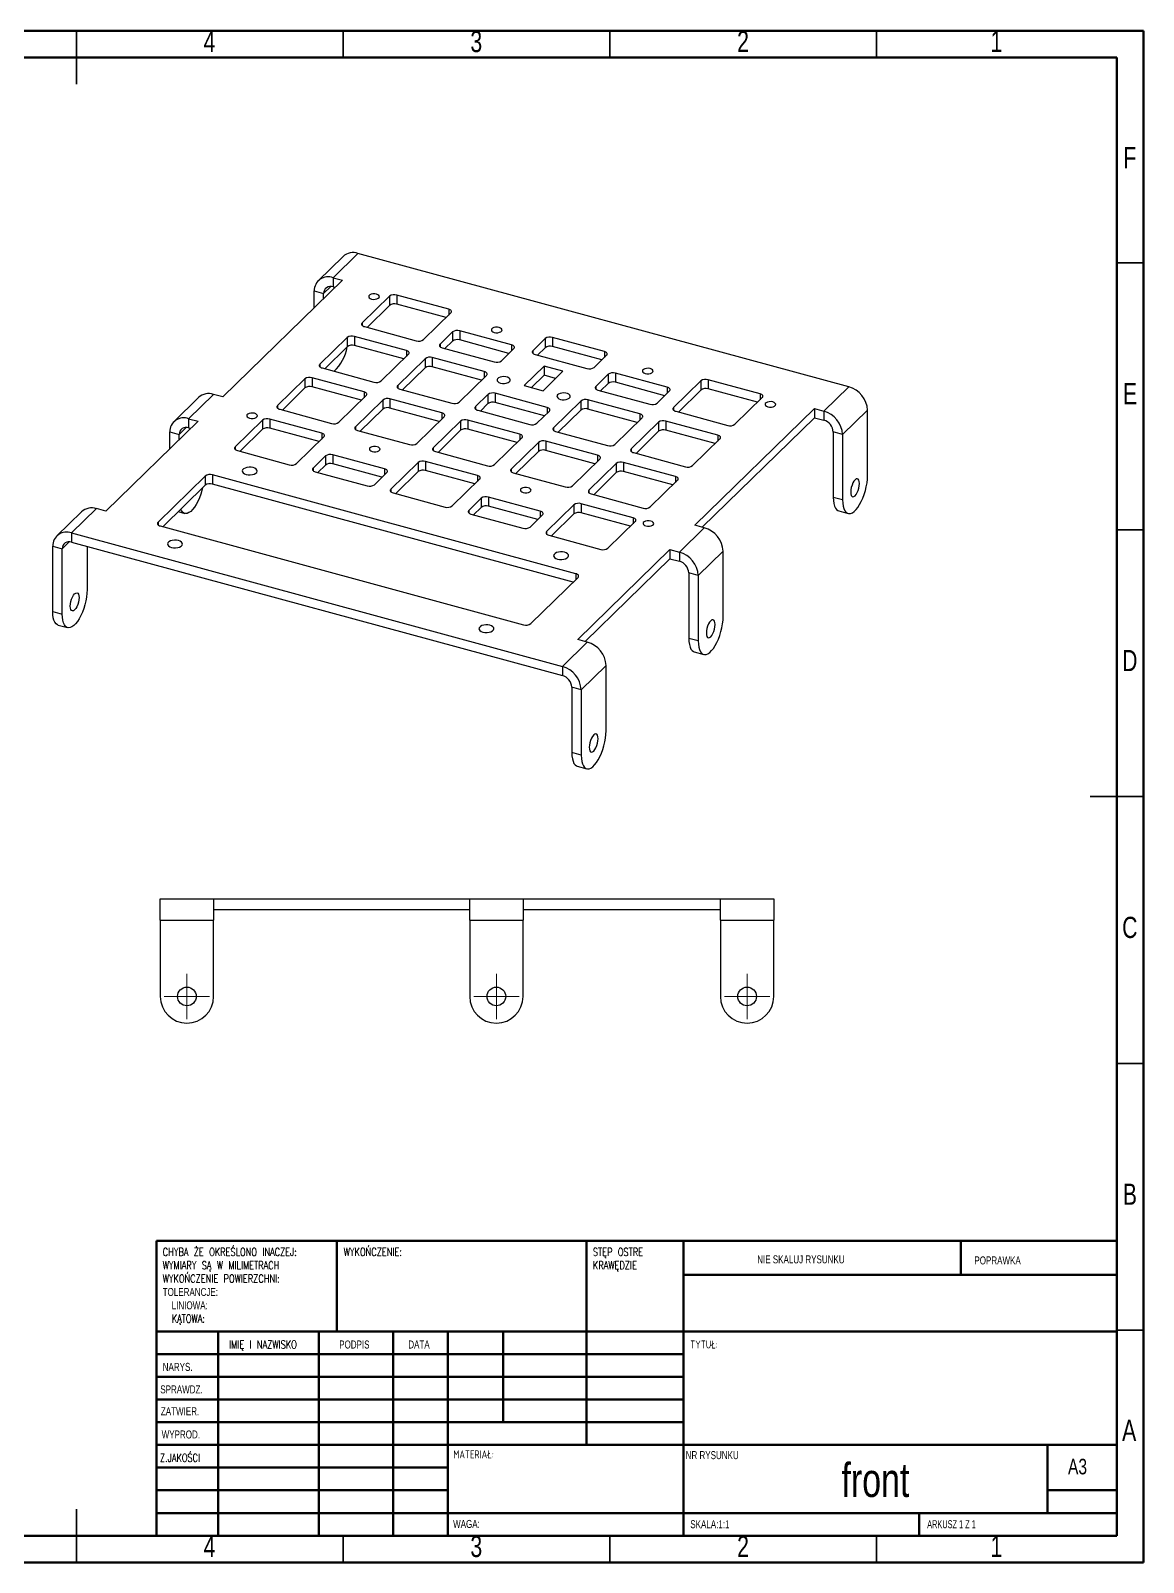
# Model space of a CAD drawing. Header units: millimetres. Extents: x 0 to 415, y 0 to 292.
# Drawn here: x 206.4 to 415, y 5 to 292 of the extents above; entities that cross this region are included whole.
import ezdxf

# ---------------------------------------------------------------- set-up
doc = ezdxf.new("R2010")
doc.units = ezdxf.units.MM
doc.styles.add('SLDTEXTSTYLE0', font='TXT', dxfattribs={"width": 0.75})
doc.styles.add('SLDTEXTSTYLE1', font='TXT', dxfattribs={"width": 0.75, "bigfont": 'bigfont'})
doc.styles.add('SLDTEXTSTYLE2', font='TXT', dxfattribs={"width": 0.6875})

# ---------------------------------------------------------------- blocks, each defined once
blk = doc.blocks.new('SW_NOTE_0')
at = {"color": 0, "linetype": 'Continuous', "lineweight": 0, "char_height": 1.5, "attachment_point": 1}
for s, insert, style in [('CHYBA ŻE OKREŚLONO INACZEJ:', (0, 1.93), 'SLDTEXTSTYLE1'), ('WYMIARY SĄ W MILIMETRACH', (0, -0.57), 'SLDTEXTSTYLE1'), ('WYKOŃCZENIE POWIERZCHNI:', (0, -3.07), 'SLDTEXTSTYLE1'), ('TOLERANCJE:', (0, -5.57), 'SLDTEXTSTYLE0'), ('LINIOWA:', (1.69, -8.07), 'SLDTEXTSTYLE0'), ('KĄTOWA:', (1.69, -10.57), 'SLDTEXTSTYLE1')]:
    blk.add_mtext(s, dxfattribs=dict(at, insert=insert, style=style))
blk = doc.blocks.new('SW_NOTE_1')
at = {"color": 0, "linetype": 'Continuous', "lineweight": 0, "char_height": 1.5, "attachment_point": 1, "style": 'SLDTEXTSTYLE1'}
for s, insert in [('STĘP OSTRE', (0, 1.93)), ('KRAWĘDZIE', (0, -0.57))]:
    blk.add_mtext(s, dxfattribs=dict(at, insert=insert))
blk = doc.blocks.new('SW_CENTERMARKSYMBOL_20')
at = {"color": 0, "linetype": 'Continuous', "lineweight": 0}
for p, q in [((0, 2.5), (0, 4.25)), ((-2.5, 0), (-4.25, 0)), ((0, 0), (-2.5, 0)), ((0, 0), (0, 2.5)), ((0, 0), (0, -2.5)), ((0, 0), (2.5, 0)), ((2.5, 0), (4.25, 0)), ((0, -2.5), (0, -4.25))]:
    blk.add_line(p, q, dxfattribs=at)
blk = doc.blocks.new('SW_CENTERMARKSYMBOL_21')
at = {"color": 0, "linetype": 'Continuous', "lineweight": 0}
for p, q in [((0, 2.5), (0, 4.25)), ((-2.5, 0), (-4.25, 0)), ((0, 0), (-2.5, 0)), ((0, 0), (0, 2.5)), ((0, 0), (0, -2.5)), ((0, 0), (2.5, 0)), ((2.5, 0), (4.25, 0)), ((0, -2.5), (0, -4.25))]:
    blk.add_line(p, q, dxfattribs=at)
blk = doc.blocks.new('SW_CENTERMARKSYMBOL_22')
at = {"color": 0, "linetype": 'Continuous', "lineweight": 0}
for p, q in [((0, 2.5), (0, 4.25)), ((-2.5, 0), (-4.25, 0)), ((0, 0), (-2.5, 0)), ((0, 0), (0, 2.5)), ((0, 0), (0, -2.5)), ((0, 0), (2.5, 0)), ((2.5, 0), (4.25, 0)), ((0, -2.5), (0, -4.25))]:
    blk.add_line(p, q, dxfattribs=at)

msp = doc.modelspace()

# ---------------------------------------------------------------- linework, layer by layer
at = {"color": 7, "linetype": 'Continuous', "lineweight": 70}
for p, q in [((15, 292), (415, 292)), ((415, 292), (415, 5)), ((20, 287), (410, 287)), ((410, 287), (410, 10)), ((410, 10), (20, 10)), ((415, 5), (15, 5))]:
    msp.add_line(p, q, dxfattribs=at)
at = {"color": 7, "linetype": 'Continuous', "lineweight": 35}
for p, q in [((215, 292), (215, 282)), ((215, 287), (215, 292)), ((265, 287), (265, 292)), ((315, 287), (315, 292)), ((365, 287), (365, 292)), ((410, 248.5), (415, 248.5)), ((410, 198.5), (415, 198.5)), ((415, 148.5), (405, 148.5)), ((410, 148.5), (415, 148.5)), ((410, 98.5), (415, 98.5)), ((410, 48.5), (415, 48.5)), ((215, 5), (215, 15)), ((215, 10), (215, 5)), ((265, 10), (265, 5)), ((315, 10), (315, 5)), ((365, 10), (365, 5))]:
    msp.add_line(p, q, dxfattribs=at)
at = {"color": 7, "linetype": 'Continuous', "lineweight": 25}
for p, q in [((267.784, 250.282), (263.117, 245.727)), ((359.763, 225.284), (267.784, 250.282)), ((264.99, 249.716), (260.323, 245.161)), ((264.886, 245.246), (242.484, 223.382)), ((262.679, 244.078), (261.348, 242.779)), ((263.117, 245.727), (264.886, 245.246)), ((263.117, 245.727), (263.117, 244.013)), ((263.117, 244.013), (263.512, 243.905)), ((259.579, 243.26), (261.348, 242.779)), ((259.579, 240.067), (259.579, 243.26)), ((261.348, 241.794), (261.348, 242.779)), ((273.705, 242.267), (268.572, 237.256)), ((273.705, 242.267), (273.705, 240.553)), ((284.785, 239.838), (275.056, 242.482)), ((275.056, 242.482), (275.056, 240.768)), ((273.705, 240.553), (269.479, 236.428)), ((284.295, 238.257), (275.056, 240.768)), ((280.069, 234.132), (285.203, 239.142)), ((284.785, 239.838), (284.785, 238.735)), ((268.572, 237.256), (268.572, 236.776)), ((268.989, 236.561), (278.718, 233.917)), ((285.499, 235.569), (283.164, 233.29)), ((285.499, 235.569), (285.499, 233.855)), ((296.579, 233.14), (286.85, 235.784)), ((286.85, 235.784), (286.85, 234.07)), ((265.771, 234.523), (260.638, 229.513)), ((265.771, 232.809), (261.545, 228.684)), ((265.771, 234.523), (265.771, 232.809)), ((276.851, 232.095), (267.123, 234.739)), ((267.123, 234.739), (267.123, 233.024)), ((276.362, 230.513), (267.123, 233.024)), ((283.164, 233.29), (283.164, 232.81)), ((283.582, 232.595), (293.311, 229.951)), ((285.499, 233.855), (284.072, 232.462)), ((296.089, 231.559), (286.85, 234.07)), ((296.579, 233.14), (296.579, 232.037)), ((302.891, 234.335), (300.558, 232.057)), ((302.891, 232.621), (301.465, 231.229)), ((302.891, 234.335), (302.891, 232.621)), ((313.971, 231.906), (304.242, 234.55)), ((304.242, 234.55), (304.242, 232.836)), ((313.481, 230.325), (304.242, 232.836)), ((272.135, 226.388), (277.269, 231.399)), ((280.364, 230.557), (275.231, 225.547)), ((276.851, 232.095), (276.851, 230.991)), ((280.364, 230.557), (280.364, 228.843)), ((291.444, 228.129), (281.715, 230.773)), ((281.715, 230.773), (281.715, 229.058)), ((294.662, 230.166), (296.996, 232.444)), ((300.558, 232.057), (300.558, 231.577)), ((300.975, 231.362), (310.704, 228.718)), ((312.055, 228.933), (314.388, 231.21)), ((313.971, 231.906), (313.971, 230.803)), ((257.838, 226.78), (252.704, 221.769)), ((257.838, 226.78), (257.838, 225.065)), ((268.917, 224.351), (259.189, 226.995)), ((259.189, 226.995), (259.189, 225.281)), ((260.638, 229.513), (260.638, 229.032)), ((261.055, 228.817), (270.784, 226.173)), ((261.683, 228.646), (261.629, 228.766)), ((280.364, 228.843), (276.138, 224.718)), ((290.955, 226.547), (281.715, 229.058)), ((286.728, 222.422), (291.862, 227.433)), ((291.444, 228.129), (291.444, 227.025)), ((302.671, 229.154), (298.937, 225.51)), ((302.671, 227.439), (300.311, 225.136)), ((302.475, 224.548), (306.208, 228.192)), ((306.208, 228.192), (302.671, 229.154)), ((302.671, 229.154), (302.671, 227.439)), ((304.834, 226.851), (302.671, 227.439)), ((314.685, 227.637), (312.35, 225.358)), ((314.685, 227.637), (314.685, 225.923)), ((325.765, 225.208), (316.036, 227.852)), ((316.036, 227.852), (316.036, 226.138)), ((257.838, 225.065), (253.611, 220.94)), ((268.428, 222.77), (259.189, 225.281)), ((268.917, 224.351), (268.917, 223.247)), ((275.231, 225.547), (275.231, 225.066)), ((275.648, 224.851), (285.377, 222.207)), ((303.237, 221.429), (293.508, 224.073)), ((293.508, 224.073), (293.508, 222.359)), ((298.937, 225.51), (302.475, 224.548)), ((312.35, 225.358), (312.35, 224.878)), ((312.768, 224.662), (322.497, 222.018)), ((314.685, 225.923), (313.257, 224.529)), ((325.275, 223.627), (316.036, 226.138)), ((323.848, 222.234), (326.182, 224.512)), ((325.765, 225.208), (325.765, 224.104)), ((332.077, 226.403), (326.943, 221.392)), ((332.077, 224.689), (327.85, 220.563)), ((332.077, 226.403), (332.077, 224.689)), ((343.157, 223.974), (333.428, 226.618)), ((333.428, 226.618), (333.428, 224.904)), ((342.667, 222.393), (333.428, 224.904)), ((343.157, 223.974), (343.157, 222.87)), ((359.763, 225.284), (355.096, 220.729)), ((237.921, 223.297), (233.254, 218.742)), ((240.715, 223.863), (236.048, 219.308)), ((242.484, 223.382), (240.715, 223.863)), ((252.704, 221.769), (252.704, 221.288)), ((253.122, 221.073), (262.85, 218.429)), ((264.201, 218.644), (269.335, 223.655)), ((272.43, 222.814), (267.297, 217.803)), ((272.43, 221.099), (268.204, 216.974)), ((272.43, 222.814), (272.43, 221.099)), ((283.51, 220.385), (273.782, 223.029)), ((273.782, 223.029), (273.782, 221.315)), ((283.021, 218.804), (273.782, 221.315)), ((292.157, 223.858), (289.824, 221.581)), ((289.824, 221.581), (289.824, 221.1)), ((292.157, 222.144), (290.731, 220.752)), ((292.157, 223.858), (292.157, 222.144)), ((302.747, 219.848), (293.508, 222.359)), ((303.237, 221.429), (303.237, 220.326)), ((309.55, 222.625), (304.416, 217.615)), ((309.55, 222.625), (309.55, 220.911)), ((320.63, 220.196), (310.901, 222.84)), ((310.901, 222.84), (310.901, 221.126)), ((320.14, 218.615), (310.901, 221.126)), ((326.943, 221.392), (326.943, 220.912)), ((330.926, 199.345), (353.327, 221.21)), ((338.441, 218.268), (343.574, 223.278)), ((353.327, 221.21), (355.096, 220.729)), ((353.327, 221.21), (353.327, 219.496)), ((237.817, 218.827), (220.549, 201.973)), ((236.048, 219.308), (237.817, 218.827)), ((236.048, 219.308), (236.048, 217.593)), ((249.904, 219.036), (244.77, 214.026)), ((249.904, 219.036), (249.904, 217.322)), ((260.983, 216.607), (251.255, 219.251)), ((251.255, 219.251), (251.255, 217.537)), ((278.794, 214.678), (283.928, 219.689)), ((287.023, 218.848), (281.89, 213.837)), ((283.51, 220.385), (283.51, 219.281)), ((287.023, 218.848), (287.023, 217.133)), ((298.103, 216.419), (288.375, 219.063)), ((288.375, 219.063), (288.375, 217.349)), ((290.241, 220.885), (299.97, 218.241)), ((301.321, 218.456), (303.654, 220.734)), ((309.55, 220.911), (305.324, 216.786)), ((315.914, 214.49), (321.048, 219.501)), ((324.143, 218.659), (319.009, 213.649)), ((320.63, 220.196), (320.63, 219.093)), ((324.143, 218.659), (324.143, 216.945)), ((335.223, 216.23), (325.494, 218.874)), ((325.494, 218.874), (325.494, 217.16)), ((327.361, 220.696), (337.09, 218.052)), ((332.3, 198.972), (353.327, 219.496)), ((353.327, 219.496), (355.096, 219.015)), ((355.096, 220.729), (355.096, 219.015)), ((363.301, 220.894), (358.634, 216.339)), ((363.301, 208.647), (363.301, 220.894)), ((232.511, 216.84), (234.28, 216.36)), ((232.511, 213.648), (232.511, 216.84)), ((235.611, 217.659), (234.28, 216.36)), ((234.28, 215.374), (234.28, 216.36)), ((236.048, 217.593), (236.443, 217.486)), ((249.904, 217.322), (245.677, 213.197)), ((260.494, 215.026), (251.255, 217.537)), ((256.268, 210.901), (261.401, 215.911)), ((260.983, 216.607), (260.983, 215.504)), ((267.297, 217.803), (267.297, 217.322)), ((267.715, 217.107), (277.443, 214.463)), ((287.023, 217.133), (282.797, 213.008)), ((297.614, 214.838), (288.375, 217.349)), ((293.387, 210.712), (298.521, 215.723)), ((298.103, 216.419), (298.103, 215.315)), ((304.416, 217.615), (304.416, 217.134)), ((304.834, 216.919), (314.563, 214.275)), ((324.143, 216.945), (319.917, 212.82)), ((334.733, 214.649), (325.494, 217.16)), ((330.507, 210.524), (335.64, 215.535)), ((335.223, 216.23), (335.223, 215.127)), ((358.634, 216.339), (356.865, 216.82)), ((356.865, 216.82), (356.865, 204.573)), ((358.634, 216.339), (358.634, 204.092)), ((244.77, 214.026), (244.77, 213.545)), ((245.188, 213.33), (254.916, 210.686)), ((272.777, 209.909), (263.049, 212.553)), ((263.049, 212.553), (263.049, 210.839)), ((281.89, 213.837), (281.89, 213.356)), ((282.307, 213.141), (292.036, 210.497)), ((301.616, 214.882), (296.483, 209.871)), ((301.616, 213.167), (297.39, 209.042)), ((301.616, 214.882), (301.616, 213.167)), ((312.696, 212.453), (302.967, 215.097)), ((302.967, 215.097), (302.967, 213.382)), ((312.207, 210.871), (302.967, 213.382)), ((312.696, 212.453), (312.696, 211.349)), ((319.009, 213.649), (319.009, 213.168)), ((319.427, 212.953), (329.156, 210.309)), ((261.698, 212.338), (259.363, 210.059)), ((259.363, 210.059), (259.363, 209.579)), ((261.698, 210.624), (260.27, 209.231)), ((261.698, 212.338), (261.698, 210.624)), ((272.288, 208.328), (263.049, 210.839)), ((272.777, 209.909), (272.777, 208.806)), ((279.09, 211.104), (273.956, 206.093)), ((279.09, 211.104), (279.09, 209.39)), ((290.169, 208.675), (280.441, 211.319)), ((280.441, 211.319), (280.441, 209.605)), ((289.68, 207.094), (280.441, 209.605)), ((296.483, 209.871), (296.483, 209.39)), ((307.98, 206.746), (313.114, 211.757)), ((316.209, 210.916), (311.076, 205.905)), ((316.209, 210.916), (316.209, 209.201)), ((327.289, 208.487), (317.56, 211.131)), ((317.56, 211.131), (317.56, 209.416)), ((239.17, 208.559), (230.303, 199.905)), ((239.17, 206.845), (231.21, 199.076)), ((239.17, 208.559), (239.17, 206.845)), ((308.621, 190.266), (240.521, 208.775)), ((240.521, 208.775), (240.521, 207.06)), ((308.132, 188.685), (240.521, 207.06)), ((259.781, 209.364), (269.509, 206.72)), ((270.86, 206.935), (273.195, 209.213)), ((279.09, 209.39), (274.863, 205.265)), ((285.453, 202.969), (290.587, 207.979)), ((290.169, 208.675), (290.169, 207.572)), ((296.9, 209.175), (306.629, 206.531)), ((316.209, 209.201), (311.983, 205.076)), ((326.799, 206.905), (317.56, 209.416)), ((322.573, 202.78), (327.707, 207.791)), ((327.289, 208.487), (327.289, 207.383)), ((273.956, 206.093), (273.956, 205.613)), ((274.374, 205.398), (284.102, 202.754)), ((290.883, 204.406), (288.549, 202.127)), ((290.883, 204.406), (290.883, 202.692)), ((301.963, 201.977), (292.234, 204.621)), ((292.234, 204.621), (292.234, 202.907)), ((311.076, 205.905), (311.076, 205.424)), ((311.493, 205.209), (321.222, 202.565)), ((358.634, 204.092), (356.865, 204.573)), ((215.987, 201.888), (211.32, 197.333)), ((218.781, 202.454), (214.114, 197.899)), ((220.549, 201.973), (218.781, 202.454)), ((234.096, 201.893), (235.302, 201.565)), ((288.549, 202.127), (288.549, 201.647)), ((288.967, 201.432), (298.695, 198.788)), ((290.883, 202.692), (289.456, 201.299)), ((301.474, 200.396), (292.234, 202.907)), ((300.046, 199.003), (302.381, 201.281)), ((301.963, 201.977), (301.963, 200.874)), ((308.275, 203.172), (303.142, 198.161)), ((308.275, 201.458), (304.049, 197.332)), ((308.275, 203.172), (308.275, 201.458)), ((319.355, 200.743), (309.626, 203.387)), ((309.626, 203.387), (309.626, 201.673)), ((318.866, 199.162), (309.626, 201.673)), ((357.887, 202.025), (359.656, 201.545)), ((230.303, 199.905), (230.303, 199.424)), ((230.72, 199.209), (298.82, 180.701)), ((303.142, 198.161), (303.142, 197.681)), ((314.639, 195.037), (319.773, 200.047)), ((319.355, 200.743), (319.355, 199.64)), ((332.695, 198.865), (328.028, 194.31)), ((332.695, 198.865), (330.926, 199.345)), ((210.576, 195.432), (212.345, 194.951)), ((210.576, 183.185), (210.576, 195.432)), ((213.676, 196.25), (212.345, 194.951)), ((214.114, 197.899), (214.114, 196.184)), ((214.114, 197.899), (306.093, 172.901)), ((214.114, 196.184), (306.093, 171.186)), ((217.012, 195.397), (217.012, 187.259)), ((303.559, 197.466), (313.288, 194.821)), ((212.345, 182.704), (212.345, 194.951)), ((308.991, 177.936), (326.259, 194.79)), ((310.365, 177.563), (326.259, 193.076)), ((326.259, 194.79), (328.028, 194.31)), ((326.259, 194.79), (326.259, 193.076)), ((326.259, 193.076), (328.028, 192.595)), ((328.028, 194.31), (328.028, 192.595)), ((336.232, 194.475), (331.566, 189.919)), ((336.232, 182.228), (336.232, 194.475)), ((300.172, 180.916), (309.039, 189.571)), ((308.621, 190.266), (308.621, 189.163)), ((331.566, 189.919), (329.797, 190.4)), ((329.797, 190.4), (329.797, 178.153)), ((331.566, 189.919), (331.566, 177.673)), ((210.576, 183.185), (212.345, 182.704)), ((211.598, 180.637), (213.367, 180.156)), ((331.566, 177.673), (329.797, 178.153)), ((310.76, 177.456), (306.093, 172.901)), ((310.76, 177.456), (308.991, 177.936)), ((330.819, 175.606), (332.588, 175.125)), ((306.093, 172.901), (306.093, 171.186)), ((314.298, 173.066), (309.631, 168.511)), ((314.298, 160.819), (314.298, 173.066)), ((309.631, 168.511), (307.862, 168.991)), ((307.862, 168.991), (307.862, 156.744)), ((309.631, 168.511), (309.631, 156.264)), ((309.631, 156.264), (307.862, 156.744)), ((308.884, 154.197), (310.653, 153.716)), ((230.722, 129.336), (240.722, 129.336)), ((230.722, 125.336), (230.722, 129.336)), ((240.722, 129.336), (240.722, 125.336)), ((240.722, 129.336), (288.722, 129.336)), ((288.722, 129.336), (298.722, 129.336)), ((288.722, 125.336), (288.722, 129.336)), ((298.722, 129.336), (298.722, 125.336)), ((298.722, 129.336), (335.722, 129.336)), ((335.722, 129.336), (345.722, 129.336)), ((335.722, 125.336), (335.722, 129.336)), ((345.722, 129.336), (345.722, 125.336)), ((240.722, 127.336), (288.722, 127.336)), ((298.722, 127.336), (335.722, 127.336)), ((230.722, 125.336), (230.722, 111.049)), ((230.722, 125.336), (240.722, 125.336)), ((240.722, 111.049), (240.722, 125.336)), ((288.722, 125.336), (288.722, 111.049)), ((288.722, 125.336), (298.722, 125.336)), ((298.722, 111.049), (298.722, 125.336)), ((335.722, 125.336), (345.722, 125.336)), ((335.722, 125.336), (335.722, 111.049)), ((345.722, 111.049), (345.722, 125.336))]:
    msp.add_line(p, q, dxfattribs=at)
at = {"color": 7, "linetype": 'Continuous', "lineweight": 50}
for p, q in [((230, 65.25), (410, 65.25)), ((230, 65.25), (230, 10)), ((263.8, 48.25), (263.8, 65.25)), ((310.6, 65.25), (310.6, 27)), ((328.8, 65.25), (328.8, 10)), ((380.8, 58.875), (380.8, 65.25)), ((410, 58.875), (328.8, 58.875)), ((410, 48.25), (230, 48.25)), ((241.564, 48.25), (241.564, 10)), ((260.442, 48.25), (260.442, 10)), ((274.399, 48.25), (274.399, 10)), ((284.6, 10), (284.6, 48.25)), ((295, 31.25), (295, 48.25)), ((328.8, 44), (230, 44)), ((328.8, 39.75), (230, 39.75)), ((328.8, 35.5), (230, 35.5)), ((328.8, 31.25), (230, 31.25)), ((284.6, 27), (230, 27)), ((284.6, 27), (410, 27)), ((397, 14.25), (397, 27)), ((284.6, 22.75), (230, 22.75)), ((284.6, 18.5), (230, 18.5)), ((410, 18.5), (397, 18.5)), ((230, 14.25), (410, 14.25)), ((373, 10), (373, 14.25))]:
    msp.add_line(p, q, dxfattribs=at)
at = {"color": 7, "linetype": 'Continuous', "lineweight": 25, "flags": 128}
for points in [[(270.327, 241.729), (270.658, 241.674), (271.005, 241.681), (271.327, 241.749), (271.584, 241.869), (271.746, 242.027), (271.793, 242.204), (271.72, 242.379), (271.535, 242.531), (271.261, 242.64), (270.93, 242.695), (270.583, 242.688), (270.262, 242.621), (270.004, 242.501), (269.842, 242.342), (269.795, 242.165), (269.868, 241.99), (270.053, 241.839), (270.327, 241.729)], [(285.203, 239.142), (285.277, 239.236), (285.314, 239.335), (285.313, 239.436), (285.274, 239.535), (285.198, 239.628), (285.088, 239.712), (284.949, 239.783), (284.785, 239.838)], [(268.572, 237.256), (268.498, 237.163), (268.46, 237.064), (268.461, 236.963), (268.501, 236.864), (268.577, 236.771), (268.686, 236.687), (268.826, 236.616), (268.989, 236.561)], [(293.322, 235.48), (293.653, 235.425), (294, 235.432), (294.322, 235.499), (294.579, 235.619), (294.741, 235.778), (294.788, 235.955), (294.715, 236.13), (294.53, 236.281), (294.256, 236.391), (293.925, 236.445), (293.578, 236.439), (293.256, 236.371), (292.999, 236.251), (292.837, 236.093), (292.79, 235.916), (292.863, 235.741), (293.048, 235.589), (293.322, 235.48)], [(283.164, 233.29), (283.09, 233.197), (283.053, 233.098), (283.054, 232.997), (283.094, 232.898), (283.17, 232.805), (283.279, 232.721), (283.419, 232.65), (283.582, 232.595)], [(296.996, 232.444), (297.071, 232.538), (297.108, 232.637), (297.107, 232.738), (297.067, 232.837), (296.991, 232.93), (296.882, 233.013), (296.742, 233.084), (296.579, 233.14)], [(277.269, 231.399), (277.343, 231.492), (277.38, 231.591), (277.379, 231.692), (277.34, 231.791), (277.264, 231.884), (277.154, 231.968), (277.015, 232.039), (276.851, 232.095)], [(300.558, 232.057), (300.484, 231.964), (300.446, 231.865), (300.447, 231.764), (300.487, 231.665), (300.563, 231.572), (300.672, 231.488), (300.812, 231.417), (300.975, 231.362)], [(314.388, 231.21), (314.463, 231.304), (314.5, 231.403), (314.499, 231.504), (314.459, 231.603), (314.383, 231.696), (314.274, 231.779), (314.134, 231.85), (313.971, 231.906)], [(260.638, 229.513), (260.564, 229.419), (260.526, 229.32), (260.528, 229.219), (260.567, 229.12), (260.643, 229.027), (260.753, 228.944), (260.892, 228.873), (261.055, 228.817)], [(291.862, 227.433), (291.936, 227.526), (291.973, 227.625), (291.972, 227.726), (291.933, 227.825), (291.857, 227.918), (291.747, 228.002), (291.608, 228.073), (291.444, 228.129)], [(294.507, 225.986), (294.858, 225.923), (295.231, 225.916), (295.59, 225.965), (295.906, 226.068), (296.149, 226.213), (296.297, 226.389), (296.339, 226.58), (296.269, 226.768), (296.095, 226.938), (295.831, 227.074), (295.502, 227.163), (295.136, 227.199), (294.766, 227.177), (294.424, 227.1), (294.142, 226.975), (293.944, 226.812), (293.848, 226.627), (293.862, 226.435), (293.985, 226.254), (294.207, 226.1), (294.507, 225.986)], [(321.624, 227.788), (321.954, 227.733), (322.301, 227.74), (322.623, 227.808), (322.88, 227.928), (323.042, 228.086), (323.09, 228.263), (323.016, 228.438), (322.831, 228.589), (322.557, 228.699), (322.226, 228.754), (321.879, 228.747), (321.558, 228.679), (321.3, 228.559), (321.138, 228.401), (321.091, 228.224), (321.164, 228.049), (321.349, 227.898), (321.624, 227.788)], [(269.335, 223.655), (269.409, 223.749), (269.446, 223.848), (269.445, 223.949), (269.406, 224.048), (269.33, 224.141), (269.22, 224.224), (269.081, 224.295), (268.917, 224.351)], [(275.231, 225.547), (275.157, 225.453), (275.119, 225.354), (275.12, 225.253), (275.16, 225.154), (275.236, 225.061), (275.345, 224.978), (275.485, 224.907), (275.648, 224.851)], [(305.739, 222.933), (306.09, 222.87), (306.463, 222.863), (306.823, 222.913), (307.138, 223.015), (307.381, 223.16), (307.53, 223.336), (307.571, 223.527), (307.502, 223.716), (307.327, 223.885), (307.064, 224.021), (306.734, 224.11), (306.368, 224.146), (305.998, 224.124), (305.656, 224.048), (305.374, 223.922), (305.176, 223.76), (305.08, 223.574), (305.094, 223.383), (305.217, 223.201), (305.439, 223.047), (305.739, 222.933)], [(312.35, 225.358), (312.276, 225.265), (312.239, 225.166), (312.24, 225.065), (312.279, 224.966), (312.355, 224.873), (312.465, 224.789), (312.604, 224.718), (312.768, 224.662)], [(326.182, 224.512), (326.256, 224.606), (326.294, 224.705), (326.292, 224.806), (326.253, 224.905), (326.177, 224.998), (326.067, 225.081), (325.928, 225.152), (325.765, 225.208)], [(343.574, 223.278), (343.648, 223.372), (343.686, 223.471), (343.684, 223.572), (343.645, 223.671), (343.569, 223.764), (343.459, 223.847), (343.32, 223.918), (343.157, 223.974)], [(252.704, 221.769), (252.63, 221.676), (252.593, 221.577), (252.594, 221.476), (252.633, 221.377), (252.709, 221.284), (252.819, 221.2), (252.958, 221.129), (253.122, 221.073)], [(289.824, 221.581), (289.75, 221.487), (289.712, 221.388), (289.713, 221.287), (289.753, 221.188), (289.829, 221.095), (289.938, 221.012), (290.078, 220.941), (290.241, 220.885)], [(303.654, 220.734), (303.729, 220.827), (303.766, 220.926), (303.765, 221.027), (303.725, 221.126), (303.649, 221.219), (303.54, 221.303), (303.4, 221.374), (303.237, 221.429)], [(326.943, 221.392), (326.869, 221.299), (326.832, 221.2), (326.833, 221.099), (326.872, 221), (326.948, 220.907), (327.058, 220.823), (327.197, 220.752), (327.361, 220.696)], [(344.619, 221.538), (344.949, 221.484), (345.296, 221.491), (345.618, 221.558), (345.875, 221.678), (346.037, 221.836), (346.085, 222.014), (346.011, 222.188), (345.826, 222.34), (345.552, 222.45), (345.221, 222.504), (344.874, 222.497), (344.553, 222.43), (344.295, 222.31), (344.133, 222.152), (344.086, 221.974), (344.159, 221.8), (344.344, 221.648), (344.619, 221.538)], [(247.459, 219.409), (247.79, 219.355), (248.137, 219.361), (248.459, 219.429), (248.716, 219.549), (248.878, 219.707), (248.925, 219.884), (248.852, 220.059), (248.667, 220.211), (248.393, 220.32), (248.062, 220.375), (247.715, 220.368), (247.393, 220.301), (247.136, 220.181), (246.974, 220.022), (246.927, 219.845), (247, 219.67), (247.185, 219.519), (247.459, 219.409)], [(283.928, 219.689), (284.002, 219.782), (284.039, 219.882), (284.038, 219.983), (283.999, 220.081), (283.923, 220.175), (283.813, 220.258), (283.674, 220.329), (283.51, 220.385)], [(321.048, 219.501), (321.122, 219.594), (321.159, 219.693), (321.158, 219.794), (321.119, 219.893), (321.043, 219.986), (320.933, 220.07), (320.793, 220.141), (320.63, 220.196)], [(261.401, 215.911), (261.475, 216.005), (261.512, 216.104), (261.511, 216.205), (261.472, 216.304), (261.396, 216.397), (261.286, 216.481), (261.147, 216.552), (260.983, 216.607)], [(267.297, 217.803), (267.223, 217.71), (267.186, 217.611), (267.187, 217.51), (267.226, 217.411), (267.302, 217.318), (267.412, 217.234), (267.551, 217.163), (267.715, 217.107)], [(298.521, 215.723), (298.595, 215.816), (298.632, 215.916), (298.631, 216.017), (298.592, 216.115), (298.516, 216.209), (298.406, 216.292), (298.267, 216.363), (298.103, 216.419)], [(304.416, 217.615), (304.342, 217.521), (304.305, 217.422), (304.306, 217.321), (304.345, 217.222), (304.421, 217.129), (304.531, 217.046), (304.671, 216.974), (304.834, 216.919)], [(335.64, 215.535), (335.715, 215.628), (335.752, 215.727), (335.751, 215.828), (335.711, 215.927), (335.635, 216.02), (335.526, 216.104), (335.386, 216.175), (335.223, 216.23)], [(244.77, 214.026), (244.696, 213.932), (244.659, 213.833), (244.66, 213.732), (244.699, 213.633), (244.775, 213.54), (244.885, 213.456), (245.024, 213.385), (245.188, 213.33)], [(270.454, 213.16), (270.785, 213.105), (271.132, 213.112), (271.454, 213.179), (271.711, 213.299), (271.873, 213.458), (271.92, 213.635), (271.847, 213.81), (271.662, 213.961), (271.388, 214.071), (271.057, 214.126), (270.71, 214.119), (270.388, 214.051), (270.131, 213.931), (269.969, 213.773), (269.922, 213.596), (269.995, 213.421), (270.18, 213.269), (270.454, 213.16)], [(281.89, 213.837), (281.816, 213.744), (281.778, 213.644), (281.78, 213.544), (281.819, 213.445), (281.895, 213.352), (282.005, 213.268), (282.144, 213.197), (282.307, 213.141)], [(313.114, 211.757), (313.188, 211.85), (313.225, 211.95), (313.224, 212.05), (313.185, 212.149), (313.109, 212.242), (312.999, 212.326), (312.86, 212.397), (312.696, 212.453)], [(319.009, 213.649), (318.935, 213.555), (318.898, 213.456), (318.899, 213.355), (318.938, 213.256), (319.014, 213.163), (319.124, 213.079), (319.264, 213.008), (319.427, 212.953)], [(246.832, 208.865), (247.207, 208.796), (247.605, 208.784), (247.993, 208.83), (248.34, 208.931), (248.618, 209.078), (248.804, 209.26), (248.883, 209.461), (248.849, 209.666), (248.704, 209.857), (248.461, 210.019), (248.139, 210.14), (247.763, 210.209), (247.366, 210.221), (246.977, 210.174), (246.63, 210.073), (246.353, 209.926), (246.167, 209.745), (246.088, 209.544), (246.122, 209.339), (246.266, 209.148), (246.51, 208.985), (246.832, 208.865)], [(259.363, 210.059), (259.289, 209.966), (259.252, 209.867), (259.253, 209.766), (259.292, 209.667), (259.368, 209.574), (259.478, 209.49), (259.617, 209.419), (259.781, 209.364)], [(273.195, 209.213), (273.269, 209.307), (273.306, 209.406), (273.305, 209.507), (273.266, 209.606), (273.19, 209.699), (273.08, 209.783), (272.941, 209.854), (272.777, 209.909)], [(296.483, 209.871), (296.409, 209.778), (296.371, 209.678), (296.372, 209.577), (296.412, 209.479), (296.488, 209.385), (296.597, 209.302), (296.737, 209.231), (296.9, 209.175)], [(290.587, 207.979), (290.661, 208.073), (290.698, 208.172), (290.697, 208.273), (290.658, 208.372), (290.582, 208.465), (290.472, 208.549), (290.333, 208.62), (290.169, 208.675)], [(327.707, 207.791), (327.781, 207.884), (327.818, 207.983), (327.817, 208.084), (327.778, 208.183), (327.702, 208.276), (327.592, 208.36), (327.452, 208.431), (327.289, 208.487)], [(358.634, 204.092), (358.66, 203.479), (358.738, 202.93), (358.865, 202.458), (359.039, 202.074), (359.257, 201.785), (359.512, 201.599), (359.801, 201.519), (360.115, 201.548), (360.448, 201.684), (360.793, 201.926), (361.142, 202.266), (361.487, 202.698), (361.82, 203.212), (362.134, 203.797), (362.422, 204.439), (362.678, 205.124), (362.895, 205.837), (363.07, 206.562), (363.197, 207.283), (363.275, 207.983), (363.301, 208.647)], [(360.151, 205.573), (360.178, 205.211), (360.26, 204.929), (360.39, 204.745), (360.559, 204.672), (360.756, 204.714), (360.967, 204.87), (361.179, 205.127), (361.376, 205.469), (361.545, 205.873), (361.675, 206.31), (361.756, 206.751), (361.784, 207.167), (361.756, 207.528), (361.675, 207.81), (361.545, 207.994), (361.376, 208.067), (361.179, 208.025), (360.967, 207.87), (360.756, 207.612), (360.559, 207.27), (360.39, 206.867), (360.26, 206.429), (360.178, 205.988), (360.151, 205.573)], [(238.665, 206.352), (238.541, 205.858), (238.324, 205.145), (238.068, 204.46), (237.78, 203.818), (237.466, 203.233), (237.132, 202.719), (236.787, 202.287), (236.439, 201.946), (236.094, 201.705), (235.76, 201.569), (235.446, 201.54), (235.158, 201.62), (234.902, 201.806), (234.685, 202.094), (234.561, 202.347)], [(273.956, 206.093), (273.882, 206), (273.845, 205.901), (273.846, 205.8), (273.885, 205.701), (273.961, 205.608), (274.071, 205.524), (274.21, 205.453), (274.374, 205.398)], [(298.756, 205.468), (299.086, 205.413), (299.433, 205.42), (299.755, 205.488), (300.012, 205.608), (300.174, 205.766), (300.222, 205.943), (300.148, 206.118), (299.963, 206.269), (299.689, 206.379), (299.358, 206.434), (299.011, 206.427), (298.69, 206.359), (298.432, 206.239), (298.27, 206.081), (298.223, 205.904), (298.296, 205.729), (298.481, 205.578), (298.756, 205.468)], [(311.076, 205.905), (311.001, 205.812), (310.964, 205.712), (310.965, 205.611), (311.005, 205.513), (311.081, 205.419), (311.19, 205.336), (311.33, 205.265), (311.493, 205.209)], [(356.865, 204.573), (356.891, 203.96), (356.969, 203.411), (357.096, 202.939), (357.27, 202.554), (357.488, 202.266), (357.744, 202.08), (357.887, 202.025)], [(288.549, 202.127), (288.475, 202.034), (288.438, 201.935), (288.439, 201.834), (288.478, 201.735), (288.554, 201.642), (288.664, 201.558), (288.803, 201.487), (288.967, 201.432)], [(302.381, 201.281), (302.455, 201.375), (302.492, 201.474), (302.491, 201.575), (302.452, 201.674), (302.376, 201.767), (302.266, 201.85), (302.127, 201.921), (301.963, 201.977)], [(230.303, 199.905), (230.229, 199.811), (230.191, 199.712), (230.192, 199.611), (230.232, 199.512), (230.308, 199.419), (230.417, 199.336), (230.557, 199.265), (230.72, 199.209)], [(303.142, 198.161), (303.068, 198.068), (303.03, 197.969), (303.031, 197.868), (303.071, 197.769), (303.147, 197.676), (303.257, 197.592), (303.396, 197.521), (303.559, 197.466)], [(319.773, 200.047), (319.847, 200.141), (319.884, 200.24), (319.883, 200.341), (319.844, 200.44), (319.768, 200.533), (319.658, 200.616), (319.519, 200.687), (319.355, 200.743)], [(321.751, 199.219), (322.081, 199.164), (322.428, 199.171), (322.75, 199.238), (323.007, 199.358), (323.169, 199.516), (323.216, 199.694), (323.143, 199.868), (322.958, 200.02), (322.684, 200.13), (322.353, 200.184), (322.006, 200.178), (321.685, 200.11), (321.427, 199.99), (321.265, 199.832), (321.218, 199.654), (321.291, 199.48), (321.476, 199.328), (321.751, 199.219)], [(232.831, 195.199), (233.206, 195.13), (233.604, 195.119), (233.992, 195.165), (234.339, 195.266), (234.617, 195.413), (234.803, 195.595), (234.882, 195.796), (234.848, 196), (234.704, 196.192), (234.46, 196.354), (234.138, 196.475), (233.763, 196.544), (233.365, 196.555), (232.977, 196.509), (232.63, 196.408), (232.352, 196.261), (232.166, 196.079), (232.087, 195.878), (232.121, 195.674), (232.265, 195.483), (232.509, 195.32), (232.831, 195.199)], [(305.204, 193), (305.579, 192.932), (305.977, 192.92), (306.365, 192.966), (306.712, 193.067), (306.99, 193.214), (307.175, 193.396), (307.255, 193.597), (307.221, 193.801), (307.076, 193.993), (306.833, 194.155), (306.51, 194.276), (306.135, 194.345), (305.737, 194.357), (305.349, 194.31), (305.002, 194.209), (304.724, 194.062), (304.538, 193.881), (304.459, 193.679), (304.493, 193.475), (304.638, 193.284), (304.881, 193.121), (305.204, 193)], [(309.039, 189.571), (309.113, 189.664), (309.15, 189.763), (309.149, 189.864), (309.11, 189.963), (309.034, 190.056), (308.924, 190.14), (308.785, 190.211), (308.621, 190.266)], [(217.012, 187.259), (216.986, 186.595), (216.908, 185.895), (216.781, 185.174), (216.606, 184.449), (216.389, 183.736), (216.133, 183.051), (215.845, 182.409), (215.531, 181.824), (215.198, 181.31), (214.853, 180.878), (214.504, 180.537), (214.159, 180.296), (213.826, 180.16), (213.512, 180.131), (213.223, 180.211), (212.968, 180.397), (212.75, 180.685), (212.576, 181.07), (212.449, 181.542), (212.371, 182.091), (212.345, 182.704)], [(213.862, 184.184), (213.889, 184.6), (213.971, 185.041), (214.101, 185.478), (214.27, 185.882), (214.467, 186.224), (214.678, 186.481), (214.89, 186.637), (215.087, 186.679), (215.256, 186.606), (215.386, 186.422), (215.467, 186.14), (215.495, 185.779), (215.467, 185.363), (215.386, 184.922), (215.256, 184.484), (215.087, 184.081), (214.89, 183.739), (214.678, 183.481), (214.467, 183.326), (214.27, 183.284), (214.101, 183.357), (213.971, 183.541), (213.889, 183.823), (213.862, 184.184)], [(211.598, 180.637), (211.455, 180.691), (211.199, 180.878), (210.981, 181.166), (210.807, 181.551), (210.68, 182.023), (210.602, 182.571), (210.576, 183.185)], [(331.566, 177.673), (331.592, 177.059), (331.669, 176.51), (331.797, 176.039), (331.971, 175.654), (332.188, 175.365), (332.444, 175.179), (332.732, 175.1), (333.046, 175.128), (333.38, 175.265), (333.725, 175.506), (334.073, 175.846), (334.418, 176.279), (334.752, 176.793), (335.066, 177.377), (335.354, 178.019), (335.61, 178.705), (335.827, 179.418), (336.001, 180.143), (336.129, 180.863), (336.206, 181.563), (336.232, 182.228)], [(333.082, 179.153), (333.11, 178.792), (333.192, 178.51), (333.322, 178.326), (333.491, 178.252), (333.688, 178.295), (333.899, 178.45), (334.11, 178.708), (334.307, 179.05), (334.477, 179.453), (334.606, 179.89), (334.688, 180.332), (334.716, 180.747), (334.688, 181.108), (334.606, 181.39), (334.477, 181.574), (334.307, 181.648), (334.11, 181.605), (333.899, 181.45), (333.688, 181.193), (333.491, 180.851), (333.322, 180.447), (333.192, 180.01), (333.11, 179.568), (333.082, 179.153)], [(291.203, 179.335), (291.578, 179.266), (291.976, 179.255), (292.364, 179.301), (292.711, 179.402), (292.989, 179.549), (293.175, 179.731), (293.254, 179.932), (293.22, 180.136), (293.075, 180.327), (292.832, 180.49), (292.509, 180.611), (292.134, 180.68), (291.736, 180.691), (291.348, 180.645), (291.001, 180.544), (290.723, 180.397), (290.537, 180.215), (290.458, 180.014), (290.492, 179.81), (290.637, 179.618), (290.88, 179.456), (291.203, 179.335)], [(329.797, 178.153), (329.823, 177.54), (329.9, 176.991), (330.028, 176.519), (330.202, 176.135), (330.42, 175.846), (330.675, 175.66), (330.819, 175.606)], [(309.631, 156.264), (309.657, 155.65), (309.735, 155.102), (309.862, 154.63), (310.036, 154.245), (310.254, 153.957), (310.509, 153.77), (310.798, 153.691), (311.112, 153.72), (311.445, 153.856), (311.79, 154.097), (312.139, 154.438), (312.484, 154.87), (312.817, 155.384), (313.131, 155.968), (313.419, 156.61), (313.675, 157.296), (313.892, 158.009), (314.067, 158.734), (314.194, 159.454), (314.272, 160.155), (314.298, 160.819)], [(311.148, 157.744), (311.175, 157.383), (311.257, 157.101), (311.387, 156.917), (311.556, 156.844), (311.753, 156.886), (311.964, 157.041), (312.176, 157.299), (312.373, 157.641), (312.542, 158.044), (312.672, 158.482), (312.753, 158.923), (312.781, 159.338), (312.753, 159.699), (312.672, 159.982), (312.542, 160.166), (312.373, 160.239), (312.176, 160.196), (311.964, 160.041), (311.753, 159.784), (311.556, 159.442), (311.387, 159.038), (311.257, 158.601), (311.175, 158.159), (311.148, 157.744)], [(307.862, 156.744), (307.888, 156.131), (307.966, 155.582), (308.093, 155.11), (308.267, 154.726), (308.485, 154.437), (308.741, 154.251), (308.884, 154.197)]]:
    msp.add_lwpolyline(points, dxfattribs=at)
at = {"color": 7, "linetype": 'Continuous', "lineweight": 25}
for centre in [(235.722, 111.049), (293.722, 111.049), (340.722, 111.049)]:
    msp.add_circle(centre, 1.75, dxfattribs=at)
for centre, radius, start, end in [((266.872, 247.605), 2.828, 71.19391, 131.71611), ((262.182, 243.298), 2.603, 68.94648, 180.83807), ((262.648, 242.8), 1.3, 68.8623, 180.92226), ((274.598, 241.011), 1.541, 72.69603, 125.39891), ((274.598, 239.297), 1.541, 72.69603, 125.39891), ((286.392, 234.313), 1.541, 72.69603, 125.39891), ((257.995, 233.97), 7.831, 312.62071, 351.20038), ((266.664, 233.267), 1.541, 72.69603, 125.39891), ((266.664, 231.553), 1.541, 72.69603, 125.39891), ((279.176, 235.388), 1.541, 252.69603, 305.39891), ((286.392, 232.598), 1.541, 72.69603, 125.39891), ((303.784, 233.079), 1.541, 72.69603, 125.39891), ((303.784, 231.364), 1.541, 72.69603, 125.39891), ((281.257, 229.301), 1.541, 72.69603, 125.39891), ((293.769, 231.422), 1.541, 252.69603, 305.39891), ((258.73, 225.524), 1.541, 72.69603, 125.39891), ((281.257, 227.587), 1.541, 72.69603, 125.39891), ((311.162, 230.189), 1.541, 252.69603, 305.39891), ((315.578, 226.381), 1.541, 72.69603, 125.39891), ((239.804, 221.185), 2.828, 71.19391, 131.71611), ((258.73, 223.809), 1.541, 72.69603, 125.39891), ((271.242, 227.644), 1.541, 252.69603, 305.39891), ((293.05, 222.602), 1.541, 72.69603, 125.39891), ((315.578, 224.666), 1.541, 72.69603, 125.39891), ((332.97, 225.147), 1.541, 72.69603, 125.39891), ((332.97, 223.432), 1.541, 72.69603, 125.39891), ((358.469, 220.621), 4.84, 3.2397, 74.48567), ((273.323, 221.558), 1.541, 72.69603, 125.39891), ((273.323, 219.843), 1.541, 72.69603, 125.39891), ((285.835, 223.678), 1.541, 252.69603, 305.39891), ((293.05, 220.888), 1.541, 72.69603, 125.39891), ((310.443, 221.369), 1.541, 72.69603, 125.39891), ((310.443, 219.655), 1.541, 72.69603, 125.39891), ((322.955, 223.49), 1.541, 252.69603, 305.39891), ((235.113, 216.879), 2.603, 68.94648, 180.83807), ((250.796, 217.78), 1.541, 72.69603, 125.39891), ((263.309, 219.901), 1.541, 252.69603, 305.39891), ((287.916, 217.591), 1.541, 72.69603, 125.39891), ((300.428, 219.712), 1.541, 252.69603, 305.39891), ((325.036, 217.403), 1.541, 72.69603, 125.39891), ((337.548, 219.524), 1.541, 252.69603, 305.39891), ((353.789, 216.055), 4.853, 3.35026, 74.37511), ((354.44, 216.676), 2.429, 3.39156, 74.33381), ((235.58, 216.381), 1.3, 68.8623, 180.92226), ((250.796, 216.066), 1.541, 72.69603, 125.39891), ((287.916, 215.877), 1.541, 72.69603, 125.39891), ((325.036, 215.689), 1.541, 72.69603, 125.39891), ((262.59, 211.082), 1.541, 72.69603, 125.39891), ((277.902, 215.935), 1.541, 252.69603, 305.39891), ((302.509, 213.625), 1.541, 72.69603, 125.39891), ((302.509, 211.911), 1.541, 72.69603, 125.39891), ((315.021, 215.746), 1.541, 252.69603, 305.39891), ((255.375, 212.157), 1.541, 252.69603, 305.39891), ((262.59, 209.367), 1.541, 72.69603, 125.39891), ((279.982, 209.848), 1.541, 72.69603, 125.39891), ((279.982, 208.133), 1.541, 72.69603, 125.39891), ((292.494, 211.969), 1.541, 252.69603, 305.39891), ((317.102, 209.659), 1.541, 72.69603, 125.39891), ((329.614, 211.78), 1.541, 252.69603, 305.39891), ((240.062, 207.303), 1.541, 72.69603, 125.39891), ((240.062, 205.589), 1.541, 72.69603, 125.39891), ((269.968, 208.191), 1.541, 252.69603, 305.39891), ((307.087, 208.003), 1.541, 252.69603, 305.39891), ((317.102, 207.945), 1.541, 72.69603, 125.39891), ((291.776, 203.15), 1.541, 72.69603, 125.39891), ((217.869, 199.776), 2.828, 71.19391, 131.71611), ((284.561, 204.225), 1.541, 252.69603, 305.39891), ((291.776, 201.435), 1.541, 72.69603, 125.39891), ((309.168, 201.916), 1.541, 72.69603, 125.39891), ((309.168, 200.201), 1.541, 72.69603, 125.39891), ((321.68, 204.037), 1.541, 252.69603, 305.39891), ((213.179, 195.47), 2.603, 68.94648, 180.83807), ((299.154, 200.259), 1.541, 252.69603, 305.39891), ((331.4, 194.201), 4.84, 3.2397, 74.48567), ((213.645, 194.972), 1.3, 68.8623, 180.92226), ((313.746, 196.293), 1.541, 252.69603, 305.39891), ((326.721, 189.636), 4.853, 3.35026, 74.37511), ((327.372, 190.256), 2.429, 3.39156, 74.33381), ((299.279, 182.172), 1.541, 252.69603, 305.39891), ((309.466, 172.792), 4.84, 3.2397, 74.48567), ((304.786, 168.227), 4.853, 3.35026, 74.37511), ((305.437, 168.848), 2.429, 3.39156, 74.33381), ((235.722, 111.049), 5, 180, 0), ((293.722, 111.049), 5, 180, 0), ((340.722, 111.049), 5, 180, 0)]:
    msp.add_arc(centre, radius, start, end, dxfattribs=at)

# ---------------------------------------------------------------- block references
at = {"color": 7, "linetype": 'Continuous', "lineweight": 0}
for name, p in [('SW_CENTERMARKSYMBOL_20', (235.722, 111.049)), ('SW_CENTERMARKSYMBOL_21', (293.722, 111.049)), ('SW_CENTERMARKSYMBOL_22', (340.722, 111.049)), ('SW_NOTE_0', (231.182, 61.987)), ('SW_NOTE_1', (311.821, 61.987))]:
    msp.add_blockref(name, p, dxfattribs=at)

# ---------------------------------------------------------------- texts
for s, insert, char_height, attachment_point, style in [('4', (239.96, 291.973), 3.969, 2, 'SLDTEXTSTYLE0'), ('3', (289.96, 291.973), 3.969, 2, 'SLDTEXTSTYLE0'), ('2', (339.96, 291.973), 3.969, 2, 'SLDTEXTSTYLE0'), ('1', (387.46, 291.973), 3.969, 2, 'SLDTEXTSTYLE0'), ('F', (412.458, 270.223), 3.969, 2, 'SLDTEXTSTYLE0'), ('E', (412.508, 225.973), 3.969, 2, 'SLDTEXTSTYLE0'), ('D', (412.453, 175.973), 3.969, 2, 'SLDTEXTSTYLE0'), ('C', (412.459, 125.973), 3.969, 2, 'SLDTEXTSTYLE0'), ('B', (412.471, 75.973), 3.969, 2, 'SLDTEXTSTYLE0'), ('WYKOŃCZENIE:', (265.123, 63.921), 1.5, 1, 'SLDTEXTSTYLE1'), ('NIE SKALUJ RYSUNKU', (342.615, 62.533), 1.5, 1, 'SLDTEXTSTYLE0'), ('POPRAWKA', (383.328, 62.335), 1.5, 1, 'SLDTEXTSTYLE0'), ('IMIĘ I NAZWISKO', (243.617, 46.576), 1.5, 1, 'SLDTEXTSTYLE1'), ('PODPIS', (264.268, 46.576), 1.5, 1, 'SLDTEXTSTYLE0'), ('DATA', (277.215, 46.576), 1.5, 1, 'SLDTEXTSTYLE0'), ('TYTUŁ:', (330.079, 46.576), 1.5, 1, 'SLDTEXTSTYLE1'), ('NARYS.', (231.182, 42.385), 1.5, 1, 'SLDTEXTSTYLE0'), ('SPRAWDZ.', (230.735, 38.162), 1.5, 1, 'SLDTEXTSTYLE0'), ('ZATWIER.', (230.839, 34.066), 1.5, 1, 'SLDTEXTSTYLE0'), ('A', (412.34, 31.723), 3.969, 2, 'SLDTEXTSTYLE0'), ('WYPROD.', (230.99, 29.716), 1.5, 1, 'SLDTEXTSTYLE0'), ('Z.JAKOŚCI', (230.669, 25.35), 1.5, 1, 'SLDTEXTSTYLE1'), ('MATERIAŁ:', (285.646, 25.986), 1.5, 1, 'SLDTEXTSTYLE1'), ('NR RYSUNKU', (329.209, 25.843), 1.5, 1, 'SLDTEXTSTYLE0'), ('front', (364.773, 23.607), 6.35, 2, 'SLDTEXTSTYLE0'), ('A3', (400.871, 24.406), 2.9104, 1, 'SLDTEXTSTYLE0'), ('WAGA:', (285.618, 12.949), 1.4986, 1, 'SLDTEXTSTYLE0'), ('SKALA:1:1', (330.074, 12.9), 1.5, 1, 'SLDTEXTSTYLE0'), ('ARKUSZ 1 Z 1', (374.478, 12.9), 1.5, 1, 'SLDTEXTSTYLE2'), ('4', (239.96, 9.973), 3.969, 2, 'SLDTEXTSTYLE0'), ('3', (289.96, 9.973), 3.969, 2, 'SLDTEXTSTYLE0'), ('2', (339.96, 9.973), 3.969, 2, 'SLDTEXTSTYLE0'), ('1', (387.46, 9.973), 3.969, 2, 'SLDTEXTSTYLE0')]:
    msp.add_mtext(s, dxfattribs=dict(at, insert=insert, char_height=char_height, attachment_point=attachment_point, style=style))

doc.saveas('drawing.dxf')
